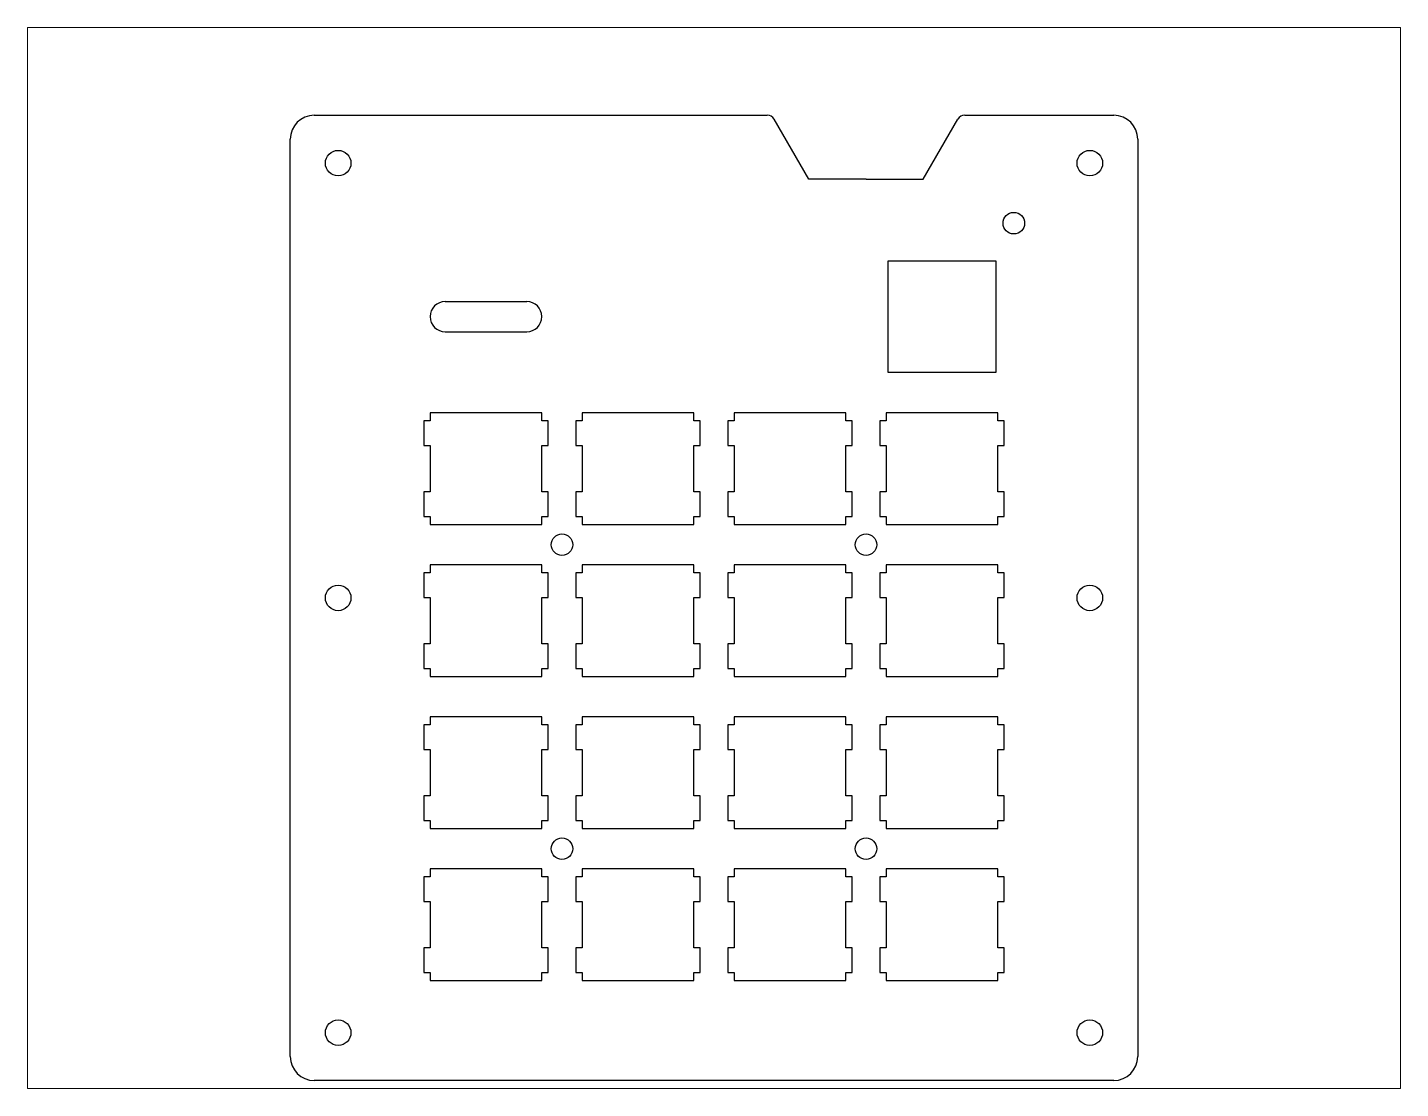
# Paper-space layout 'Layout1' of a CAD drawing. Extents: x 1.1 to 9.9, y 0.85 to 7.65.
# The model-space entities are those that its viewports show. They can reach past a viewport. Long polylines and large blocks are cut down to what shows.
import ezdxf

# ---------------------------------------------------------------- set-up
doc = ezdxf.new("R2010")
doc.units = 0
doc.header["$MEASUREMENT"] = 0

msp = doc.modelspace()

# ---------------------------------------------------------------- linework, layer by layer
at = {"linetype": 'Continuous'}
for p, q in [((3.09508, 121.26), (53.19504, 121.26)), ((53.19504, 121.26), (59.8731, 121.26)), ((65.06925, 113.26), (60.73912, 120.76)), ((79.41925, 113.26), (83.74938, 120.76)), ((84.6154, 121.26), (103.295, 121.26)), ((72.24425, 113.26), (65.06925, 113.26)), ((72.24425, 113.26), (79.41925, 113.26)), ((75.01925, 89.021), (75.01925, 103.021)), ((75.01925, 103.021), (81.76925, 103.021)), ((81.76925, 103.021), (88.51925, 103.021)), ((88.51925, 103.021), (88.51925, 89.021)), ((19.5196, 97.921), (29.7191, 97.921)), ((19.5196, 94.121), (29.7191, 94.121)), ((88.51925, 89.021), (75.01925, 89.021))]:
    msp.add_line(p, q, dxfattribs=at)
at = {"color": 0}
for p, q in [((0.09508, 3.2949), (0.09508, 118.26)), ((106.295, 118.26), (106.295, 3.2949)), ((17.6196, 82.9716), (16.819, 82.9716)), ((16.819, 82.9716), (16.819, 79.871)), ((17.6196, 83.9706), (17.6196, 82.9716)), ((31.6191, 83.9706), (17.6196, 83.9706)), ((31.6191, 82.9716), (31.6191, 83.9706)), ((32.4183, 82.9716), (31.6191, 82.9716)), ((32.4183, 79.871), (32.4183, 82.9716)), ((36.6695, 82.9716), (35.869, 82.9716)), ((35.869, 82.9716), (35.869, 79.871)), ((36.6695, 83.9706), (36.6695, 82.9716)), ((50.6691, 83.9706), (36.6695, 83.9706)), ((50.6691, 82.9716), (50.6691, 83.9706)), ((51.4696, 82.9716), (50.6691, 82.9716)), ((51.4696, 79.871), (51.4696, 82.9716)), ((55.7195, 82.9716), (54.919, 82.9716)), ((54.919, 82.9716), (54.919, 79.871)), ((55.7195, 83.9706), (55.7195, 82.9716)), ((69.7191, 83.9706), (55.7195, 83.9706)), ((69.7191, 82.9716), (69.7191, 83.9706)), ((70.5196, 82.9716), (69.7191, 82.9716)), ((70.5196, 79.871), (70.5196, 82.9716)), ((74.7695, 82.9716), (73.969, 82.9716)), ((73.969, 82.9716), (73.969, 79.871)), ((74.7695, 83.9706), (74.7695, 82.9716)), ((88.7691, 83.9706), (74.7695, 83.9706)), ((88.7691, 82.9716), (88.7691, 83.9706)), ((89.5696, 82.9716), (88.7691, 82.9716)), ((89.5696, 79.871), (89.5696, 82.9716)), ((16.819, 79.871), (17.6196, 79.871)), ((17.6196, 79.871), (17.6196, 74.071)), ((31.6191, 74.071), (31.6191, 79.871)), ((31.6191, 79.871), (32.4183, 79.871)), ((35.869, 79.871), (36.6695, 79.871)), ((36.6695, 79.871), (36.6695, 74.071)), ((50.6691, 74.071), (50.6691, 79.871)), ((50.6691, 79.871), (51.4696, 79.871)), ((54.919, 79.871), (55.7195, 79.871)), ((55.7195, 79.871), (55.7195, 74.071)), ((69.7191, 74.071), (69.7191, 79.871)), ((69.7191, 79.871), (70.5196, 79.871)), ((73.969, 79.871), (74.7695, 79.871)), ((74.7695, 79.871), (74.7695, 74.071)), ((88.7691, 74.071), (88.7691, 79.871)), ((88.7691, 79.871), (89.5696, 79.871)), ((17.6196, 74.071), (16.819, 74.071)), ((16.819, 74.071), (16.819, 70.9718)), ((32.4183, 74.071), (31.6191, 74.071)), ((32.4183, 70.9718), (32.4183, 74.071)), ((36.6695, 74.071), (35.869, 74.071)), ((35.869, 74.071), (35.869, 70.9718)), ((51.4696, 74.071), (50.6691, 74.071)), ((51.4696, 70.9718), (51.4696, 74.071)), ((55.7195, 74.071), (54.919, 74.071)), ((54.919, 74.071), (54.919, 70.9718)), ((70.5196, 74.071), (69.7191, 74.071)), ((70.5196, 70.9718), (70.5196, 74.071)), ((74.7695, 74.071), (73.969, 74.071)), ((73.969, 74.071), (73.969, 70.9718)), ((89.5696, 74.071), (88.7691, 74.071)), ((89.5696, 70.9718), (89.5696, 74.071)), ((16.819, 70.9718), (17.6196, 70.9718)), ((17.6196, 70.9718), (17.6196, 69.9714)), ((31.6191, 69.9714), (31.6191, 70.9718)), ((31.6191, 70.9718), (32.4183, 70.9718)), ((35.869, 70.9718), (36.6695, 70.9718)), ((36.6695, 70.9718), (36.6695, 69.9714)), ((50.6691, 69.9714), (50.6691, 70.9718)), ((50.6691, 70.9718), (51.4696, 70.9718)), ((54.919, 70.9718), (55.7195, 70.9718)), ((55.7195, 70.9718), (55.7195, 69.9714)), ((69.7191, 69.9714), (69.7191, 70.9718)), ((69.7191, 70.9718), (70.5196, 70.9718)), ((73.969, 70.9718), (74.7695, 70.9718)), ((74.7695, 70.9718), (74.7695, 69.9714)), ((88.7691, 69.9714), (88.7691, 70.9718)), ((88.7691, 70.9718), (89.5696, 70.9718)), ((17.6196, 69.9714), (31.6191, 69.9714)), ((36.6695, 69.9714), (50.6691, 69.9714)), ((55.7195, 69.9714), (69.7191, 69.9714)), ((74.7695, 69.9714), (88.7691, 69.9714)), ((17.6196, 63.9216), (16.819, 63.9216)), ((16.819, 63.9216), (16.819, 60.821)), ((17.6196, 64.9206), (17.6196, 63.9216)), ((31.6191, 64.9206), (17.6196, 64.9206)), ((31.6191, 63.9216), (31.6191, 64.9206)), ((32.4183, 63.9216), (31.6191, 63.9216)), ((32.4183, 60.821), (32.4183, 63.9216)), ((36.6695, 63.9216), (35.869, 63.9216)), ((35.869, 63.9216), (35.869, 60.821)), ((36.6695, 64.9206), (36.6695, 63.9216)), ((50.6691, 64.9206), (36.6695, 64.9206)), ((50.6691, 63.9216), (50.6691, 64.9206)), ((51.4696, 63.9216), (50.6691, 63.9216)), ((51.4696, 60.821), (51.4696, 63.9216)), ((55.7195, 63.9216), (54.919, 63.9216)), ((54.919, 63.9216), (54.919, 60.821)), ((55.7195, 64.9206), (55.7195, 63.9216)), ((69.7191, 64.9206), (55.7195, 64.9206)), ((69.7191, 63.9216), (69.7191, 64.9206)), ((70.5196, 63.9216), (69.7191, 63.9216)), ((70.5196, 60.821), (70.5196, 63.9216)), ((74.7695, 63.9216), (73.969, 63.9216)), ((73.969, 63.9216), (73.969, 60.821)), ((74.7695, 64.9206), (74.7695, 63.9216)), ((88.7691, 64.9206), (74.7695, 64.9206)), ((88.7691, 63.9216), (88.7691, 64.9206)), ((89.5696, 63.9216), (88.7691, 63.9216)), ((89.5696, 60.821), (89.5696, 63.9216)), ((16.819, 60.821), (17.6196, 60.821)), ((17.6196, 60.821), (17.6196, 55.021)), ((31.6191, 55.021), (31.6191, 60.821)), ((31.6191, 60.821), (32.4183, 60.821)), ((35.869, 60.821), (36.6695, 60.821)), ((36.6695, 60.821), (36.6695, 55.021)), ((50.6691, 55.021), (50.6691, 60.821)), ((50.6691, 60.821), (51.4696, 60.821)), ((54.919, 60.821), (55.7195, 60.821)), ((55.7195, 60.821), (55.7195, 55.021)), ((69.7191, 55.021), (69.7191, 60.821)), ((69.7191, 60.821), (70.5196, 60.821)), ((73.969, 60.821), (74.7695, 60.821)), ((74.7695, 60.821), (74.7695, 55.021)), ((88.7691, 55.021), (88.7691, 60.821)), ((88.7691, 60.821), (89.5696, 60.821)), ((17.6196, 55.021), (16.819, 55.021)), ((16.819, 55.021), (16.819, 51.9218)), ((32.4183, 55.021), (31.6191, 55.021)), ((32.4183, 51.9218), (32.4183, 55.021)), ((36.6695, 55.021), (35.869, 55.021)), ((35.869, 55.021), (35.869, 51.9218)), ((51.4696, 55.021), (50.6691, 55.021)), ((51.4696, 51.9218), (51.4696, 55.021)), ((55.7195, 55.021), (54.919, 55.021)), ((54.919, 55.021), (54.919, 51.9218)), ((70.5196, 55.021), (69.7191, 55.021)), ((70.5196, 51.9218), (70.5196, 55.021)), ((74.7695, 55.021), (73.969, 55.021)), ((73.969, 55.021), (73.969, 51.9218)), ((89.5696, 55.021), (88.7691, 55.021)), ((89.5696, 51.9218), (89.5696, 55.021)), ((16.819, 51.9218), (17.6196, 51.9218)), ((17.6196, 51.9218), (17.6196, 50.9214)), ((31.6191, 50.9214), (31.6191, 51.9218)), ((31.6191, 51.9218), (32.4183, 51.9218)), ((35.869, 51.9218), (36.6695, 51.9218)), ((36.6695, 51.9218), (36.6695, 50.9214)), ((50.6691, 50.9214), (50.6691, 51.9218)), ((50.6691, 51.9218), (51.4696, 51.9218)), ((54.919, 51.9218), (55.7195, 51.9218)), ((55.7195, 51.9218), (55.7195, 50.9214)), ((69.7191, 50.9214), (69.7191, 51.9218)), ((69.7191, 51.9218), (70.5196, 51.9218)), ((73.969, 51.9218), (74.7695, 51.9218)), ((74.7695, 51.9218), (74.7695, 50.9214)), ((88.7691, 50.9214), (88.7691, 51.9218)), ((88.7691, 51.9218), (89.5696, 51.9218)), ((17.6196, 50.9214), (31.6191, 50.9214)), ((36.6695, 50.9214), (50.6691, 50.9214)), ((55.7195, 50.9214), (69.7191, 50.9214)), ((74.7695, 50.9214), (88.7691, 50.9214)), ((17.6196, 44.8716), (16.819, 44.8716)), ((16.819, 44.8716), (16.819, 41.771)), ((17.6196, 45.8706), (17.6196, 44.8716)), ((31.6191, 45.8706), (17.6196, 45.8706)), ((31.6191, 44.8716), (31.6191, 45.8706)), ((32.4183, 44.8716), (31.6191, 44.8716)), ((32.4183, 41.771), (32.4183, 44.8716)), ((36.6695, 44.8716), (35.869, 44.8716)), ((35.869, 44.8716), (35.869, 41.771)), ((36.6695, 45.8706), (36.6695, 44.8716)), ((50.6691, 45.8706), (36.6695, 45.8706)), ((50.6691, 44.8716), (50.6691, 45.8706)), ((51.4696, 44.8716), (50.6691, 44.8716)), ((51.4696, 41.771), (51.4696, 44.8716)), ((55.7195, 44.8716), (54.919, 44.8716)), ((54.919, 44.8716), (54.919, 41.771)), ((55.7195, 45.8706), (55.7195, 44.8716)), ((69.7191, 45.8706), (55.7195, 45.8706)), ((69.7191, 44.8716), (69.7191, 45.8706)), ((70.5196, 44.8716), (69.7191, 44.8716)), ((70.5196, 41.771), (70.5196, 44.8716)), ((74.7695, 44.8716), (73.969, 44.8716)), ((73.969, 44.8716), (73.969, 41.771)), ((74.7695, 45.8706), (74.7695, 44.8716)), ((88.7691, 45.8706), (74.7695, 45.8706)), ((88.7691, 44.8716), (88.7691, 45.8706)), ((89.5696, 44.8716), (88.7691, 44.8716)), ((89.5696, 41.771), (89.5696, 44.8716)), ((16.819, 41.771), (17.6196, 41.771)), ((17.6196, 41.771), (17.6196, 35.971)), ((31.6191, 35.971), (31.6191, 41.771)), ((31.6191, 41.771), (32.4183, 41.771)), ((35.869, 41.771), (36.6695, 41.771)), ((36.6695, 41.771), (36.6695, 35.971)), ((50.6691, 35.971), (50.6691, 41.771)), ((50.6691, 41.771), (51.4696, 41.771)), ((54.919, 41.771), (55.7195, 41.771)), ((55.7195, 41.771), (55.7195, 35.971)), ((69.7191, 35.971), (69.7191, 41.771)), ((69.7191, 41.771), (70.5196, 41.771)), ((73.969, 41.771), (74.7695, 41.771)), ((74.7695, 41.771), (74.7695, 35.971)), ((88.7691, 35.971), (88.7691, 41.771)), ((88.7691, 41.771), (89.5696, 41.771)), ((17.6196, 35.971), (16.819, 35.971)), ((16.819, 35.971), (16.819, 32.8717)), ((32.4183, 35.971), (31.6191, 35.971)), ((32.4183, 32.8717), (32.4183, 35.971)), ((36.6695, 35.971), (35.869, 35.971)), ((35.869, 35.971), (35.869, 32.8717)), ((51.4696, 35.971), (50.6691, 35.971)), ((51.4696, 32.8717), (51.4696, 35.971)), ((55.7195, 35.971), (54.919, 35.971)), ((54.919, 35.971), (54.919, 32.8717)), ((70.5196, 35.971), (69.7191, 35.971)), ((70.5196, 32.8717), (70.5196, 35.971)), ((74.7695, 35.971), (73.969, 35.971)), ((73.969, 35.971), (73.969, 32.8717)), ((89.5696, 35.971), (88.7691, 35.971)), ((89.5696, 32.8717), (89.5696, 35.971)), ((16.819, 32.8717), (17.6196, 32.8717)), ((17.6196, 32.8717), (17.6196, 31.8713)), ((31.6191, 31.8713), (31.6191, 32.8717)), ((31.6191, 32.8717), (32.4183, 32.8717)), ((35.869, 32.8717), (36.6695, 32.8717)), ((36.6695, 32.8717), (36.6695, 31.8713)), ((50.6691, 31.8713), (50.6691, 32.8717)), ((50.6691, 32.8717), (51.4696, 32.8717)), ((54.919, 32.8717), (55.7195, 32.8717)), ((55.7195, 32.8717), (55.7195, 31.8713)), ((69.7191, 31.8713), (69.7191, 32.8717)), ((69.7191, 32.8717), (70.5196, 32.8717)), ((73.969, 32.8717), (74.7695, 32.8717)), ((74.7695, 32.8717), (74.7695, 31.8713)), ((88.7691, 31.8713), (88.7691, 32.8717)), ((88.7691, 32.8717), (89.5696, 32.8717)), ((17.6196, 31.8713), (31.6191, 31.8713)), ((36.6695, 31.8713), (50.6691, 31.8713)), ((55.7195, 31.8713), (69.7191, 31.8713)), ((74.7695, 31.8713), (88.7691, 31.8713)), ((17.6196, 25.8217), (16.819, 25.8217)), ((16.819, 25.8217), (16.819, 22.7225)), ((17.6196, 26.8207), (17.6196, 25.8217)), ((31.6191, 26.8207), (17.6196, 26.8207)), ((31.6191, 25.8217), (31.6191, 26.8207)), ((32.4183, 25.8217), (31.6191, 25.8217)), ((32.4183, 22.7225), (32.4183, 25.8217)), ((36.6695, 25.8217), (35.869, 25.8217)), ((35.869, 25.8217), (35.869, 22.7225)), ((36.6695, 26.8207), (36.6695, 25.8217)), ((50.6691, 26.8207), (36.6695, 26.8207)), ((50.6691, 25.8217), (50.6691, 26.8207)), ((51.4696, 25.8217), (50.6691, 25.8217)), ((51.4696, 22.7225), (51.4696, 25.8217)), ((55.7195, 25.8217), (54.919, 25.8217)), ((54.919, 25.8217), (54.919, 22.7225)), ((55.7195, 26.8207), (55.7195, 25.8217)), ((69.7191, 26.8207), (55.7195, 26.8207)), ((69.7191, 25.8217), (69.7191, 26.8207)), ((70.5196, 25.8217), (69.7191, 25.8217)), ((70.5196, 22.7225), (70.5196, 25.8217)), ((74.7695, 25.8217), (73.969, 25.8217)), ((73.969, 25.8217), (73.969, 22.7225)), ((74.7695, 26.8207), (74.7695, 25.8217)), ((88.7691, 26.8207), (74.7695, 26.8207)), ((88.7691, 25.8217), (88.7691, 26.8207)), ((89.5696, 25.8217), (88.7691, 25.8217)), ((89.5696, 22.7225), (89.5696, 25.8217)), ((16.819, 22.7225), (17.6196, 22.7225)), ((17.6196, 22.7225), (17.6196, 16.9209)), ((31.6191, 16.9209), (31.6191, 22.7225)), ((31.6191, 22.7225), (32.4183, 22.7225)), ((35.869, 22.7225), (36.6695, 22.7225)), ((36.6695, 22.7225), (36.6695, 16.9209)), ((50.6691, 16.9209), (50.6691, 22.7225)), ((50.6691, 22.7225), (51.4696, 22.7225)), ((54.919, 22.7225), (55.7195, 22.7225)), ((55.7195, 22.7225), (55.7195, 16.9209)), ((69.7191, 16.9209), (69.7191, 22.7225)), ((69.7191, 22.7225), (70.5196, 22.7225)), ((73.969, 22.7225), (74.7695, 22.7225)), ((74.7695, 22.7225), (74.7695, 16.9209)), ((88.7691, 16.9209), (88.7691, 22.7225)), ((88.7691, 22.7225), (89.5696, 22.7225)), ((17.6196, 16.9209), (16.819, 16.9209)), ((16.819, 16.9209), (16.819, 13.8217)), ((32.4183, 16.9209), (31.6191, 16.9209)), ((32.4183, 13.8217), (32.4183, 16.9209)), ((36.6695, 16.9209), (35.869, 16.9209)), ((35.869, 16.9209), (35.869, 13.8217)), ((51.4696, 16.9209), (50.6691, 16.9209)), ((51.4696, 13.8217), (51.4696, 16.9209)), ((55.7195, 16.9209), (54.919, 16.9209)), ((54.919, 16.9209), (54.919, 13.8217)), ((70.5196, 16.9209), (69.7191, 16.9209)), ((70.5196, 13.8217), (70.5196, 16.9209)), ((74.7695, 16.9209), (73.969, 16.9209)), ((73.969, 16.9209), (73.969, 13.8217)), ((89.5696, 16.9209), (88.7691, 16.9209)), ((89.5696, 13.8217), (89.5696, 16.9209)), ((16.819, 13.8217), (17.6196, 13.8217)), ((17.6196, 13.8217), (17.6196, 12.8213)), ((31.6191, 12.8213), (31.6191, 13.8217)), ((31.6191, 13.8217), (32.4183, 13.8217)), ((35.869, 13.8217), (36.6695, 13.8217)), ((36.6695, 13.8217), (36.6695, 12.8213)), ((50.6691, 12.8213), (50.6691, 13.8217)), ((50.6691, 13.8217), (51.4696, 13.8217)), ((54.919, 13.8217), (55.7195, 13.8217)), ((55.7195, 13.8217), (55.7195, 12.8213)), ((69.7191, 12.8213), (69.7191, 13.8217)), ((69.7191, 13.8217), (70.5196, 13.8217)), ((73.969, 13.8217), (74.7695, 13.8217)), ((74.7695, 13.8217), (74.7695, 12.8213)), ((88.7691, 12.8213), (88.7691, 13.8217)), ((88.7691, 13.8217), (89.5696, 13.8217)), ((17.6196, 12.8213), (31.6191, 12.8213)), ((36.6695, 12.8213), (50.6691, 12.8213)), ((55.7195, 12.8213), (69.7191, 12.8213)), ((74.7695, 12.8213), (88.7691, 12.8213)), ((103.295, 0.2949), (3.09508, 0.2949))]:
    msp.add_line(p, q, dxfattribs=at)
at = {"linetype": 'Continuous'}
for centre, radius in [((6.09508, 115.25995), 1.6), ((100.295, 115.25995), 1.6), ((90.7698, 107.7346), 1.35), ((34.1443, 67.446), 1.35), ((72.2443, 67.446), 1.35), ((6.09508, 60.77745), 1.6), ((100.295, 60.77745), 1.6), ((34.1443, 29.346), 1.35), ((72.2443, 29.346), 1.35), ((6.09508, 6.29495), 1.6), ((100.295, 6.29495), 1.6)]:
    msp.add_circle(centre, radius, dxfattribs=at)
for centre, radius, start, end in [((3.09508, 118.26), 3, 90, 180), ((59.8731, 120.26), 1, 30, 90), ((84.6154, 120.26), 1, 90, 150), ((103.295, 118.26), 3, 0, 90), ((19.5196, 96.021), 1.9, 90, 270), ((29.7191, 96.021), 1.9, 270, 90)]:
    msp.add_arc(centre, radius, start, end, dxfattribs=at)
at = {"color": 0}
for centre, start, end in [((3.09508, 3.2949), 180, 270), ((103.295, 3.2949), 270, 0)]:
    msp.add_arc(centre, 3, start, end, dxfattribs=at)

psp = doc.layouts.get("Layout1")

# ---------------------------------------------------------------- viewports
at = {"layer": '0', "linetype": 'Continuous'}
psp.add_viewport(center=(5.5, 4.25), size=(8.8, 6.8), view_center_point=(53.19504, 65.77745), view_height=132.9696679, dxfattribs=at)

doc.saveas('drawing.dxf')
